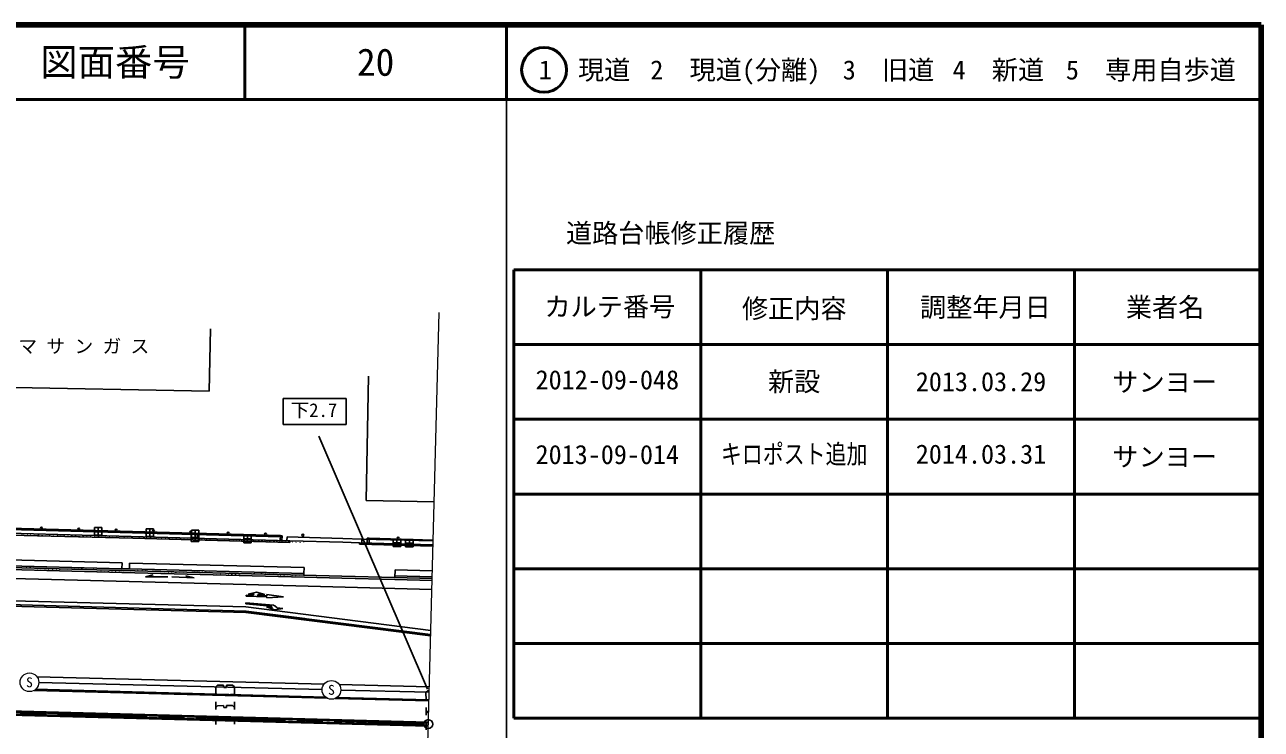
# Model space of a CAD drawing. Units: millimetres, scale not verified. Extents: x 40000 to 680000, y 20000 to 380000.
# Drawn here: x 514544 to 680000, y 285723 to 380000 of the extents above; entities that cross this region are included whole.
import ezdxf
from ezdxf.enums import TextEntityAlignment as Align

# ---------------------------------------------------------------- set-up
doc = ezdxf.new("R2010")
doc.units = ezdxf.units.MM
doc.header["$LTSCALE"] = 1000
doc.linetypes.add('CHAIN', pattern=[18.5, 12, -1.5, 3.5, -1.5])
for name, color, linetype, lineweight in [('M-BGD', 7, 'Continuous', 25), ('M-BMK', 2, 'CHAIN', 13), ('M-BMK-OTRS', 5, 'Continuous', 25), ('M-BMK-ROW', 30, 'Continuous', 25), ('M-BMK-SRVR', 3, 'Continuous', 25), ('M-STR-HTXT', 7, 'Continuous', 13), ('M-STR-STR1', 1, 'Continuous', 25), ('M-STR-STRC', 7, 'Continuous', 25), ('M-TTL', 7, 'Continuous', 140), ('M-TTL-BAND', 7, 'Continuous', 25), ('M-TTL-FRAM', 2, 'Continuous', 50), ('M-TTL-LINE', 7, 'Continuous', 50)]:
    doc.layers.add(name, color=color, linetype=linetype, lineweight=lineweight)
doc.layers.add('M-TTL-TXT', color=7, linetype='Continuous')
doc.styles.add('ＭＳ ゴシック', font='')
doc.styles.get('ＭＳ ゴシック').set_extended_font_data('MS Gothic')

msp = doc.modelspace()

# ---------------------------------------------------------------- linework, layer by layer
at = {"layer": 'M-BGD'}
for p, q in [((539232, 330976), (539384, 339310)), ((560239, 316332), (560525, 332976)), ((507780, 331549), (539232, 330976)), ((569324, 316175), (560236, 316332)), ((548766, 311653), (508841, 312725)), ((507692, 311803), (529016, 311276)), ((507693, 312085), (550009, 310949)), ((514907, 311805), (514876, 311766)), ((515349, 311749), (515318, 311710)), ((515932, 311707), (515901, 311668)), ((516401, 311726), (516370, 311687)), ((516893, 311689), (516862, 311650)), ((517337, 311714), (517306, 311675)), ((517886, 311713), (517855, 311673)), ((518353, 311719), (518322, 311680)), ((518928, 311710), (518897, 311671)), ((519425, 311606), (519394, 311567)), ((519871, 311633), (519840, 311594)), ((520342, 311625), (520311, 311586)), ((520868, 311657), (520836, 311618)), ((521347, 311591), (521316, 311552)), ((521886, 311573), (521855, 311534)), ((522385, 311615), (522354, 311576)), ((522859, 311601), (522828, 311561)), ((523351, 311588), (523320, 311549)), ((523909, 311524), (523878, 311485)), ((524425, 311496), (524394, 311457)), ((524842, 311467), (524811, 311428)), ((525420, 311465), (525388, 311425)), ((525887, 311517), (525856, 311478)), ((526379, 311420), (526348, 311381)), ((526906, 311483), (526875, 311444)), ((527418, 311391), (527387, 311352)), ((527844, 311469), (527813, 311430)), ((528388, 311386), (528357, 311347)), ((528863, 311423), (528832, 311384)), ((550000, 310721), (529016, 311276)), ((529852, 311414), (529821, 311375)), ((530421, 311343), (530390, 311304)), ((530887, 311321), (530856, 311281)), ((531392, 311346), (531360, 311307)), ((531909, 311326), (531878, 311287)), ((532422, 311260), (532391, 311221)), ((532875, 311298), (532844, 311259)), ((533426, 311284), (533395, 311245)), ((533882, 311229), (533851, 311190)), ((534384, 311199), (534353, 311160)), ((534833, 311256), (534802, 311217)), ((535370, 311232), (535339, 311193)), ((535869, 311183), (535838, 311144)), ((536364, 311160), (536333, 311121)), ((536829, 311168), (536797, 311128)), ((537389, 311129), (537358, 311090)), ((537620, 311154), (537600, 311154)), ((537666, 311769), (537645, 311268)), ((537820, 311148), (537800, 311149)), ((537905, 311171), (537874, 311132)), ((538020, 311143), (538000, 311143)), ((538220, 311138), (538200, 311138)), ((538337, 311133), (538306, 311094)), ((538420, 311132), (538400, 311133)), ((538620, 311127), (538600, 311127)), ((538820, 311122), (538800, 311122)), ((538860, 311152), (538829, 311113)), ((539020, 311116), (539000, 311117)), ((539220, 311111), (539200, 311112)), ((539397, 311125), (539366, 311086)), ((539420, 311106), (539400, 311106)), ((539620, 311100), (539600, 311101)), ((539819, 311095), (539799, 311096)), ((539903, 311075), (539872, 311036)), ((540019, 311090), (539999, 311090)), ((540219, 311084), (540199, 311085)), ((540385, 311121), (540354, 311082)), ((540419, 311079), (540399, 311080)), ((540619, 311074), (540599, 311074)), ((540819, 311068), (540799, 311069)), ((541019, 311063), (540999, 311064)), ((541219, 311058), (541199, 311058)), ((542422, 311062), (542391, 311023)), ((548756, 311634), (548726, 310988)), ((548986, 311621), (548756, 311634)), ((548963, 310985), (548986, 311621)), ((549655, 311468), (549634, 310967)), ((559660, 311178), (559632, 310674)), ((569184, 310920), (559655, 311173)), ((560357, 310654), (560384, 311300)), ((560384, 311300), (560648, 311289)), ((569187, 311037), (560626, 311291)), ((560648, 311286), (560628, 310646)), ((569187, 311038), (560645, 311285)), ((540860, 311043), (540829, 311004)), ((541355, 311043), (541324, 311004)), ((541419, 311052), (541399, 311053)), ((541619, 311047), (541599, 311048)), ((541819, 311042), (541799, 311042)), ((541845, 311023), (541814, 310984)), ((542019, 311036), (541999, 311037)), ((542219, 311031), (542199, 311032)), ((542419, 311026), (542399, 311026)), ((542618, 311020), (542598, 311021)), ((542818, 311015), (542798, 311016)), ((542866, 311034), (542835, 310995)), ((543018, 311010), (542998, 311010)), ((543218, 311004), (543198, 311005)), ((543334, 311038), (543303, 310999)), ((543418, 310999), (543398, 311000)), ((543618, 310994), (543598, 310994)), ((543818, 310989), (543798, 310989)), ((543891, 311036), (543860, 310997)), ((544018, 310983), (543998, 310984)), ((544218, 310978), (544198, 310978)), ((544366, 310930), (544335, 310891)), ((544418, 310973), (544398, 310973)), ((544618, 310967), (544598, 310968)), ((544818, 310962), (544798, 310962)), ((544880, 310920), (544849, 310881)), ((545018, 310957), (544998, 310957)), ((545218, 310951), (545198, 310952)), ((545379, 310952), (545348, 310913)), ((545417, 310946), (545397, 310946)), ((545617, 310941), (545597, 310941)), ((545817, 310935), (545797, 310936)), ((545834, 310973), (545803, 310934)), ((546017, 310930), (545997, 310930)), ((546217, 310925), (546197, 310925)), ((546342, 310924), (546311, 310885)), ((546417, 310919), (546397, 310920)), ((546617, 310914), (546597, 310915)), ((546817, 310909), (546797, 310909)), ((546920, 310922), (546889, 310883)), ((547017, 310903), (546997, 310904)), ((547217, 310898), (547197, 310899)), ((547352, 310948), (547321, 310909)), ((547417, 310893), (547397, 310893)), ((547617, 310887), (547597, 310888)), ((547817, 310882), (547797, 310883)), ((547900, 310929), (547869, 310890)), ((548017, 310877), (547997, 310877)), ((548216, 310871), (548196, 310872)), ((548409, 310848), (548378, 310809)), ((548416, 310866), (548396, 310867)), ((548616, 310861), (548596, 310861)), ((548816, 310855), (548796, 310856)), ((548861, 310906), (548830, 310867)), ((549016, 310850), (548996, 310851)), ((549216, 310845), (549196, 310845)), ((549370, 310826), (549339, 310787)), ((549416, 310839), (549396, 310840)), ((549616, 310834), (549596, 310835)), ((549816, 310829), (549796, 310829)), ((549876, 310865), (549845, 310826)), ((550016, 310823), (549996, 310824)), ((550009, 310954), (550007, 310724)), ((550009, 310954), (557099, 310745)), ((550354, 310791), (550323, 310751)), ((550843, 310774), (550812, 310735)), ((551420, 310743), (551388, 310704)), ((551877, 310786), (551846, 310746)), ((557099, 310746), (559340, 310680)), ((559341, 310680), (559342, 310475)), ((559342, 310475), (569165, 310208)), ((559432, 310574), (559412, 310574)), ((559632, 310568), (559612, 310569)), ((559832, 310563), (559812, 310563)), ((560032, 310557), (560012, 310558)), ((560231, 310552), (560211, 310552)), ((560431, 310546), (560411, 310547)), ((560631, 310541), (560611, 310542)), ((560831, 310536), (560811, 310536)), ((561031, 310530), (561011, 310531)), ((561231, 310525), (561211, 310525)), ((561431, 310519), (561411, 310520)), ((561631, 310514), (561611, 310514)), ((561831, 310508), (561811, 310509)), ((562031, 310503), (562011, 310504)), ((562231, 310498), (562211, 310498)), ((562431, 310492), (562411, 310493)), ((562631, 310487), (562611, 310487)), ((562830, 310481), (562810, 310482)), ((563030, 310476), (563010, 310476)), ((563230, 310470), (563210, 310471)), ((563430, 310465), (563410, 310466)), ((563630, 310460), (563610, 310460)), ((563830, 310454), (563810, 310455)), ((564030, 310449), (564010, 310449)), ((564230, 310443), (564210, 310444)), ((564430, 310438), (564410, 310438)), ((564630, 310432), (564610, 310433)), ((564830, 310427), (564810, 310428)), ((565030, 310422), (565010, 310422)), ((565230, 310416), (565210, 310417)), ((565430, 310411), (565410, 310411)), ((565629, 310405), (565609, 310406)), ((565829, 310400), (565809, 310400)), ((566029, 310394), (566009, 310395)), ((566229, 310389), (566209, 310390)), ((566429, 310384), (566409, 310384)), ((566629, 310378), (566609, 310379)), ((566829, 310373), (566809, 310373)), ((567029, 310367), (567009, 310368)), ((567229, 310362), (567209, 310362)), ((567429, 310357), (567409, 310357)), ((567629, 310351), (567609, 310352)), ((567829, 310346), (567809, 310346)), ((568029, 310340), (568009, 310341)), ((568228, 310335), (568208, 310335)), ((568428, 310329), (568408, 310330)), ((568628, 310324), (568608, 310324)), ((569028, 310313), (569008, 310314)), ((507677, 308520), (527568, 307986)), ((527568, 307986), (527550, 307187)), ((528546, 307191), (528583, 307964)), ((528583, 307964), (551929, 307384)), ((507671, 307229), (527538, 306720)), ((507673, 307516), (527545, 306987)), ((527550, 307187), (507674, 307716)), ((514788, 307457), (514757, 307418)), ((515280, 307454), (515249, 307414)), ((515760, 307501), (515731, 307465)), ((515767, 307059), (515739, 307022)), ((516175, 307490), (516163, 307475)), ((516279, 307025), (516266, 307009)), ((516734, 307061), (516703, 307021)), ((517268, 307077), (517237, 307038)), ((517703, 307129), (517672, 307089)), ((518288, 307110), (518257, 307071)), ((518795, 307166), (518764, 307127)), ((519245, 307115), (519214, 307076)), ((519763, 307208), (519732, 307168)), ((520295, 307143), (520264, 307103)), ((520732, 307159), (520701, 307119)), ((521289, 307197), (521258, 307158)), ((521732, 307191), (521701, 307151)), ((522203, 307263), (522172, 307224)), ((522744, 307256), (522713, 307216)), ((523264, 307301), (523250, 307283)), ((523725, 307289), (523702, 307261)), ((524270, 306844), (524239, 306805)), ((524766, 306857), (524735, 306818)), ((525312, 306839), (525281, 306799)), ((525771, 306866), (525740, 306827)), ((526232, 306855), (526201, 306815)), ((526724, 306883), (526693, 306844)), ((527235, 306903), (527204, 306864)), ((527538, 306720), (551969, 306057)), ((527545, 306987), (551841, 306365)), ((527550, 307187), (528546, 307191)), ((527804, 306907), (527773, 306868)), ((528307, 306947), (528276, 306907)), ((551885, 306558), (528546, 307191)), ((528735, 306937), (528704, 306898)), ((529244, 307010), (529213, 306971)), ((529720, 307017), (529689, 306978)), ((530298, 307021), (530267, 306982)), ((530695, 306135), (531727, 306383)), ((530695, 306135), (533695, 306114)), ((530792, 307024), (530761, 306985)), ((531303, 307087), (531272, 307048)), ((531728, 307080), (531697, 307041)), ((532197, 307092), (532195, 307089)), ((532327, 306595), (532323, 306590)), ((532801, 307075), (532780, 307049)), ((532819, 306614), (532790, 306577)), ((533314, 306619), (533283, 306580)), ((533773, 306676), (533742, 306637)), ((534250, 306636), (534219, 306597)), ((537222, 305997), (534224, 306100)), ((534779, 306699), (534748, 306660)), ((535290, 306746), (535259, 306707)), ((535782, 306737), (535750, 306698)), ((537222, 305997), (536078, 306266)), ((536285, 306769), (536254, 306729)), ((536734, 306784), (536703, 306745)), ((537303, 306772), (537272, 306733)), ((537736, 306784), (537705, 306745)), ((538271, 306874), (538240, 306835)), ((538759, 306838), (538728, 306799)), ((539230, 306863), (539199, 306824)), ((539323, 306409), (539316, 306400)), ((539774, 306886), (539770, 306882)), ((540216, 306875), (540211, 306868)), ((540254, 306419), (540223, 306379)), ((540746, 306454), (540715, 306415)), ((540795, 306859), (540789, 306851)), ((541272, 306386), (541242, 306348)), ((541840, 306424), (541809, 306385)), ((542271, 306493), (542240, 306454)), ((542758, 306475), (542727, 306436)), ((543310, 306475), (543279, 306436)), ((543803, 306570), (543772, 306530)), ((544318, 306527), (544287, 306487)), ((544833, 306571), (544802, 306532)), ((545253, 306616), (545222, 306577)), ((545792, 306577), (545761, 306538)), ((546241, 306605), (546210, 306566)), ((546754, 306634), (546723, 306595)), ((547292, 306651), (547261, 306612)), ((547766, 306642), (547735, 306603)), ((547833, 306173), (547830, 306169)), ((548281, 306228), (548250, 306188)), ((548754, 306643), (548741, 306628)), ((548754, 306643), (548741, 306628)), ((548754, 306643), (548741, 306628)), ((548802, 306249), (548771, 306210)), ((548802, 306249), (548771, 306210)), ((548802, 306249), (548771, 306210)), ((549272, 306243), (549241, 306204)), ((549272, 306243), (549241, 306204)), ((549272, 306243), (549241, 306204)), ((549775, 306212), (549744, 306173)), ((549775, 306212), (549744, 306173)), ((549775, 306212), (549744, 306173)), ((550309, 306283), (550278, 306244)), ((550309, 306283), (550278, 306244)), ((550309, 306283), (550278, 306244)), ((550807, 306311), (550776, 306272)), ((550807, 306311), (550776, 306272)), ((550807, 306311), (550776, 306272)), ((551304, 306342), (551273, 306303)), ((551304, 306342), (551273, 306303)), ((551304, 306342), (551273, 306303)), ((551825, 306341), (551794, 306302)), ((556988, 306227), (551860, 306361)), ((551885, 306558), (551874, 306357)), ((551929, 307384), (551885, 306558)), ((564064, 306040), (556988, 306227)), ((564111, 307036), (564067, 306039)), ((564076, 306239), (569056, 306108)), ((569077, 306904), (564111, 307036)), ((556980, 305933), (551969, 306057)), ((564077, 305757), (556980, 305933)), ((564067, 306039), (569051, 305909)), ((569043, 305625), (564077, 305757)), ((544151, 301549), (507650, 302528)), ((507650, 302327), (544146, 301349)), ((544120, 301352), (556828, 299741)), ((552008, 300553), (544151, 301549)), ((544151, 301549), (556833, 299942)), ((556828, 299741), (568846, 298218)), ((556833, 299942), (568851, 298418)), ((554338, 291027), (516426, 291978)), ((540345, 291631), (540095, 291380)), ((540095, 291380), (540098, 290380)), ((540345, 291631), (541145, 291633)), ((541170, 291333), (541145, 291633)), ((541170, 291333), (541520, 291334)), ((541520, 291334), (541545, 291634)), ((541545, 291634), (542345, 291636)), ((542345, 291636), (542595, 291387)), ((542595, 291387), (542598, 290387)), ((540098, 290380), (541098, 290383)), ((542098, 290386), (542598, 290387)), ((568645, 290668), (556837, 290964)), ((568485, 290878), (568235, 290627)), ((568235, 290627), (568238, 289627)), ((568238, 289627), (568618, 289628)), ((568485, 290878), (568651, 290879)), ((540101, 289380), (540103, 288380)), ((540352, 288881), (540103, 288630)), ((540352, 288881), (541152, 288883)), ((541152, 288883), (541178, 288633)), ((541178, 288633), (541528, 288634)), ((541552, 288884), (541528, 288634)), ((541552, 288884), (542352, 288886)), ((542352, 288886), (542603, 288637)), ((542601, 289387), (542603, 288387)), ((568241, 288627), (568243, 287627)), ((568492, 288128), (568243, 287877)), ((568492, 288128), (568578, 288128)), ((540106, 287380), (540109, 286380)), ((542606, 287387), (542609, 286387)), ((568246, 286627), (568249, 285627))]:
    msp.add_line(p, q, dxfattribs=at)
for centre in [(516770, 312637), (521768, 312503), (526766, 312369), (531764, 312235), (536762, 312100), (541761, 311966), (546759, 311832), (551757, 311698), (564508, 311301)]:
    msp.add_circle(centre, 125, dxfattribs=at)
at = {"layer": 'M-BMK'}
msp.add_line((567932, 286425), (484020, 288656), dxfattribs=at)
at = {"layer": 'M-BMK-OTRS'}
for p, q in [((548749, 311483), (508837, 312555)), ((557112, 311252), (549658, 311467)), ((559660, 311178), (557112, 311252)), ((569171, 310420), (559341, 310680))]:
    msp.add_line(p, q, dxfattribs=at)
at = {"layer": 'M-BMK-ROW'}
for p, q in [((524874, 312714), (523874, 312714)), ((523874, 312714), (523874, 311714)), ((524374, 311714), (524374, 312714)), ((524874, 311714), (524874, 312714)), ((524874, 312214), (523874, 312214)), ((523874, 311714), (524874, 311714)), ((531794, 312532), (530794, 312532)), ((530794, 312532), (530794, 311532)), ((531794, 312032), (530794, 312032)), ((530794, 311532), (531794, 311532)), ((531294, 311532), (531294, 312532)), ((531794, 311532), (531794, 312532)), ((537836, 311871), (536836, 311871)), ((536836, 311871), (536836, 310871)), ((537836, 311371), (536836, 311371)), ((537841, 312372), (536841, 312372)), ((536841, 312372), (536841, 311372)), ((537841, 311872), (536841, 311872)), ((536841, 311372), (537841, 311372)), ((537336, 310871), (537336, 311871)), ((537341, 311372), (537341, 312372)), ((537836, 310871), (537836, 311871)), ((537841, 311372), (537841, 312372)), ((544854, 311686), (543854, 311686)), ((543854, 311686), (543854, 310686)), ((544854, 311186), (543854, 311186)), ((544354, 310686), (544354, 311686)), ((544854, 310686), (544854, 311686)), ((564847, 311158), (563847, 311158)), ((563847, 311158), (563847, 310158)), ((564347, 310158), (564347, 311158)), ((564847, 310158), (564847, 311158)), ((566510, 311114), (565510, 311114)), ((565510, 311114), (565510, 310114)), ((566010, 310114), (566010, 311114)), ((566510, 310114), (566510, 311114)), ((536836, 310871), (537836, 310871)), ((543854, 310686), (544854, 310686)), ((564847, 310658), (563847, 310658)), ((563847, 310158), (564847, 310158)), ((566510, 310614), (565510, 310614)), ((565510, 310114), (566510, 310114))]:
    msp.add_line(p, q, dxfattribs=at)
at = {"layer": 'M-BMK-SRVR'}
msp.add_circle((568532, 286409), 600, dxfattribs=at)
at = {"layer": 'M-STR-HTXT'}
msp.add_line((566637, 215125), (569996, 341472), dxfattribs=at)
for centre in [(515176, 292009), (555587, 290996)]:
    msp.add_circle(centre, 1250, dxfattribs=at)
at = {"layer": 'M-STR-STR1'}
for p, q in [((554607, 291771), (516194, 292734)), ((568665, 291418), (556605, 291721))]:
    msp.add_line(p, q, dxfattribs=at)
at = {"layer": 'M-STR-STRC'}
for p, q in [((549142, 326498), (549142, 329998)), ((549142, 329998), (557542, 329998)), ((557542, 329998), (557542, 326498)), ((557542, 326498), (549142, 326498)), ((568448, 291095), (553891, 324965)), ((544151, 303514), (544153, 303589)), ((546950, 303440), (544151, 303514)), ((544153, 303589), (544155, 303664)), ((544155, 303664), (544955, 303643)), ((544459, 303806), (545566, 304077)), ((545258, 303785), (544459, 303806)), ((545566, 304077), (546658, 303748)), ((545654, 303624), (546954, 303590)), ((546658, 303748), (545858, 303769)), ((549151, 303457), (546946, 303290)), ((546946, 303290), (546950, 303440)), ((546954, 303590), (546958, 303740)), ((546958, 303740), (549151, 303457)), ((544138, 302588), (544131, 302513)), ((544131, 302513), (547416, 302207)), ((544145, 302663), (544138, 302588)), ((547829, 302319), (544145, 302663)), ((547701, 302030), (546905, 302104)), ((546905, 302104), (547972, 301703)), ((547972, 301703), (549095, 301900)), ((549095, 301900), (548299, 301974)), ((555024, 289880), (515798, 290925)), ((554786, 290036), (516000, 291070)), ((568615, 289518), (556091, 289851)), ((568619, 289668), (556336, 289995)), ((568529, 286285), (507578, 287905)), ((568535, 286534), (507580, 288155)), ((568539, 286684), (507584, 288305)), ((568525, 286135), (507574, 287755))]:
    msp.add_line(p, q, dxfattribs=at)
for points in [[(507666, 306052), (544193, 305088), (569011, 304433)], [(507653, 303052), (544113, 302089), (568866, 298952)]]:
    msp.add_lwpolyline(points, dxfattribs=at)
for centre, radius, start, end in [((544907, 304140), 500, 275.45537, 314.65034), ((545182, 304506), 1000, 298.17695, 312.53846), ((547310, 301719), 500, 38.51119, 77.70616), ((547497, 301376), 1000, 36.75934, 70.6606)]:
    msp.add_arc(centre, radius, start, end, dxfattribs=at)
at = {"layer": 'M-TTL', "color": 2}
for p, q in [((680000, 380000), (40000, 380000)), ((680000, 20000), (680000, 380000))]:
    msp.add_line(p, q, dxfattribs=at)
at = {"layer": 'M-TTL-BAND'}
msp.add_line((579000, 20000), (579000, 370000), dxfattribs=at)
at = {"layer": 'M-TTL-FRAM'}
for p, q in [((580000, 347197), (580000, 287197)), ((580000, 347197), (680000, 347197)), ((580000, 287197), (680000, 287197))]:
    msp.add_line(p, q, dxfattribs=at)
at = {"layer": 'M-TTL-LINE'}
for p, q in [((543997, 380000), (543997, 370000)), ((579000, 380000), (579000, 370000)), ((40000, 370000), (680000, 370000)), ((605000, 347197), (605000, 287197)), ((630000, 347197), (630000, 287197)), ((655000, 347197), (655000, 287197)), ((580000, 337197), (680000, 337197)), ((580000, 327197), (680000, 327197)), ((580000, 317197), (680000, 317197)), ((580000, 307197), (680000, 307197)), ((580000, 297197), (680000, 297197))]:
    msp.add_line(p, q, dxfattribs=at)
msp.add_circle((584031, 373958), 3000, dxfattribs=at)

# ---------------------------------------------------------------- texts
at = {"layer": 'M-BGD', "insert": (521202, 335955), "char_height": 1833, "attachment_point": 8, "style": 'ＭＳ ゴシック'}
msp.add_mtext('\\T1.5;ヤマサンガス', dxfattribs=at)
at = {"layer": 'M-STR-HTXT', "style": 'ＭＳ ゴシック'}
for p in [(515176, 292009), (555587, 290996)]:
    msp.add_text('S', height=1320, dxfattribs=at).set_placement(p, align=Align.MIDDLE_CENTER)
at = {"layer": 'M-STR-STRC', "style": 'ＭＳ ゴシック'}
msp.add_text('下2.7', height=1833, dxfattribs=at).set_placement((553228, 326962), align=Align.BOTTOM_CENTER)
at = {"layer": 'M-TTL-TXT', "style": 'ＭＳ ゴシック'}
for s, height, p in [('図面番号', 3666, (526622, 375000)), ('20', 3666, (561497, 375000)), ('1\u3000現道', 2566, (589448, 373958)), ('2\u3000現道(分離)', 2566, (609619, 373958)), ('3\u3000旧道', 2566, (630121, 373958)), ('4\u3000新道', 2566, (644824, 373958)), ('5\u3000専用自歩道', 2566, (665228, 373958)), ('道路台帳修正履歴', 2566, (600968, 352113)), ('カルテ番号', 2566, (592839, 342277)), ('修正内容', 2566, (617509, 342023)), ('調整年月日', 2566, (643089, 342197)), ('業者名', 2566, (667134, 342197)), ('新設', 2566, (617500, 332245)), ('2013.03.29', 2566, (642500, 332245)), ('サンヨー', 2566, (667077, 332189)), ('サンヨー', 2566, (667077, 322189))]:
    msp.add_text(s, height=height, dxfattribs=at).set_placement(p, align=Align.MIDDLE_CENTER)
for s, p in [('2012-09-048', (592500, 330439)), ('2013-09-014', (592500, 320439)), ('2014.03.31', (642500, 320495))]:
    msp.add_text(s, height=2566, dxfattribs=at).set_placement(p, align=Align.BOTTOM_CENTER)
at = {"layer": 'M-TTL-TXT', "style": 'ＭＳ ゴシック', "width": 0.8}
msp.add_text('キロポスト追加', height=2566, dxfattribs=at).set_placement((617500, 320495), align=Align.BOTTOM_CENTER)

doc.saveas('drawing.dxf')
